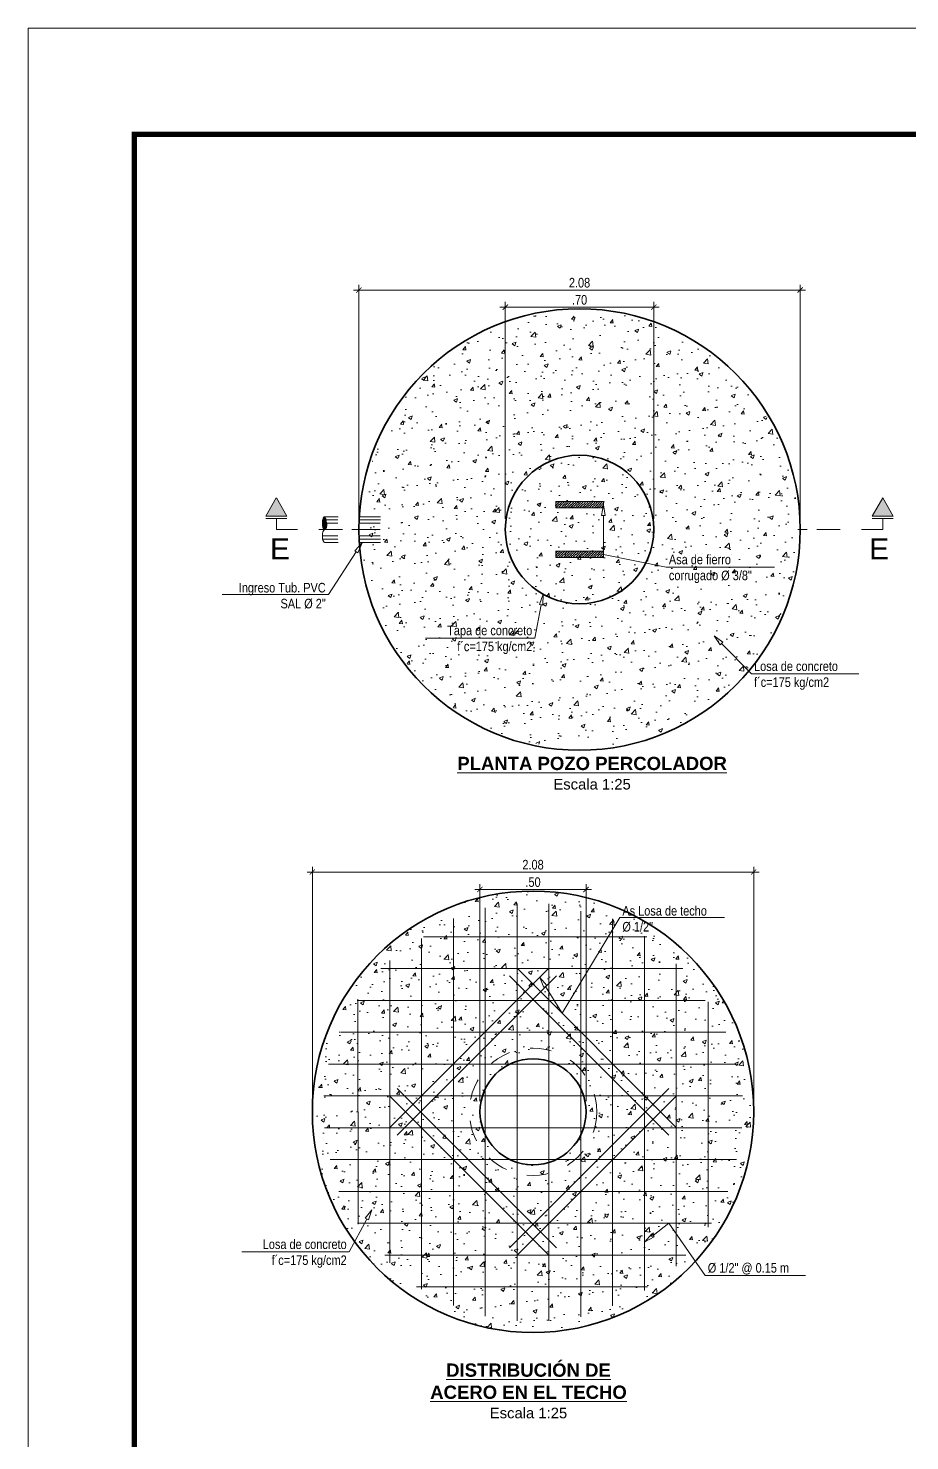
# Model space of a CAD drawing. Header units: metres. Extents: x 0 to 1843, y 1434 to 1492.
# Drawn here: x 1825.14 to 1829.29, y 1468.74 to 1475.4 of the extents above; entities that cross this region are included whole.
import ezdxf
from ezdxf import colors
from ezdxf.entities.mleader import LeaderData, LeaderLine
from ezdxf.enums import TextEntityAlignment as Align
from ezdxf.math import Vec2, Vec3

# ---------------------------------------------------------------- set-up
doc = ezdxf.new("R2010")
doc.units = ezdxf.units.M
doc.header["$LTSCALE"] = 0.005
doc.linetypes.add('ACAD_ISO02W100', pattern=[15, 12, -3])
doc.linetypes.add('ACAD_ISO04W100', pattern=[30.5, 24, -3, 0.5, -3])
for name, color, linetype, lineweight in [('-Acero', 152, 'Continuous', 9), ('-Achurado', 251, 'Continuous', 5), ('-Acotado', 251, 'Continuous', 5), ('-Corte', 7, 'Continuous', 35), ('-Cuadro', 7, 'Continuous', 20), ('-Eje', 1, 'ACAD_ISO04W100', 9), ('-Proyeccion', 85, 'ACAD_ISO02W100', 9), ('-Textos', 7, 'Continuous', 20), ('-Vista', 148, 'Continuous', 9)]:
    doc.layers.add(name, color=color, linetype=linetype, lineweight=lineweight)
doc.styles.add('-Arial', font='arial.ttf')
doc.styles.add('-Arial Narrow', font='ARIALN.TTF')
doc.dimstyles.new('Esc 1_25', dxfattribs={"dimscale": 0.025, "dimtxt": 1.8, "dimasz": 1, "dimexe": 1, "dimexo": 2, "dimgap": 0.45, "dimtad": 2, "dimtih": 1, "dimtoh": 1, "dimzin": 4, "dimdsep": 46, "dimtxsty": '-Arial Narrow', "dimblk": 'ARCHTICK', "dimcen": 1, "dimdle": 1, "dimclrd": 256, "dimclre": 256, "dimclrt": 7, "dimadec": 0, "dimazin": 0, "dimtfac": 1, "dimtix": 1, "dimtmove": 1, "dimatfit": 2, "dimldrblk": 'ARCHTICK', "dimfxl": 1, "dimtolj": 2, "dimlwd": 5, "dimlwe": 0, "dimarcsym": 0})
pattern_1 = [(45, (261.787052, -19.057754), (0.004209495057, 0.015434815208), [0.01984375, -0.00396875, 0, -0.00396875])]

# ---------------------------------------------------------------- blocks, each defined once
blk = doc.blocks.new('Hoja A2 1 en 1000')
at = {"layer": '-Cuadro', "color": 0}
blk.add_lwpolyline([(594, 0), (594, 420.04), (0, 420.04), (0, 0)], close=True, dxfattribs=at)
at = {"layer": '-Cuadro', "color": 0, "const_width": 1}
blk.add_lwpolyline([(20, 20), (574, 20), (574, 400.04), (20, 400.04)], close=True, dxfattribs=at)
blk = doc.blocks.new('Corte Vertical 1_1000')
at = {"layer": '-Eje'}
blk.add_hatch(color=256, dxfattribs=at).paths.add_polyline_path([(13.34, -3.56), (9.86, -1.57), (9.86, -5.55)])
for p, q in [((9.44, -1.57), (9.44, -5.55)), ((9.44, -3.56), (7.34, -3.56))]:
    blk.add_line(p, q, dxfattribs=at)
blk.add_lwpolyline([(13.34, -3.56), (9.86, -5.55), (9.86, -1.57)], close=True, dxfattribs=at)
for points in [[(7.34, -3.56), (7.34, -16.05)], [(7.34, -14.25), (7.34, -16)], [(7.34, -17.81), (7.34, -19.56)]]:
    blk.add_lwpolyline(points, dxfattribs=at)
at = {"layer": '-Eje', "style": '-Arial'}
blk.add_attdef('A', text='', height=4, dxfattribs=at).set_placement((3.71, -4.24), align=Align.MIDDLE)
blk = doc.blocks.new('_ClosedBlank')
at = {"color": 0, "linetype": 'ByBlock', "lineweight": -2}
for p, q in [((-1, 0.17), (0, 0)), ((-1, 0.17), (-1, -0.17)), ((0, 0), (-1, -0.17))]:
    blk.add_line(p, q, dxfattribs=at)
blk = doc.blocks.new('_ArchTick')
at = {"color": 0, "linetype": 'ByBlock', "const_width": 0.15}
blk.add_lwpolyline([(-0.5, -0.5), (0.5, 0.5)], dxfattribs=at)
blk = doc.blocks.new('*D500')
at = {"layer": '-Acotado', "lineweight": 0, "transparency": 16777216}
for p, q in [((1827.3843, 1473.0876), (1827.3843, 1474.1102)), ((1828.0843, 1473.0876), (1828.0843, 1474.1102))]:
    blk.add_line(p, q, dxfattribs=at)
at = {"layer": '-Acotado', "lineweight": 5, "transparency": 16777216}
blk.add_line((1827.3593, 1474.0852), (1828.1093, 1474.0852), dxfattribs=at)
at = {"layer": 'Defpoints', "color": 0, "transparency": 16777216}
for p in [(1828.0843, 1474.0852), (1827.3843, 1473.0376), (1828.0843, 1473.0376)]:
    blk.add_point(p, dxfattribs=at)
at = {"layer": '-Acotado', "lineweight": 5, "transparency": 16777216, "xscale": 0.025, "yscale": 0.025, "zscale": 0.025, "rotation": 180}
blk.add_blockref('_ArchTick', (1827.3843, 1474.0852), dxfattribs=at)
at = {"layer": '-Acotado', "lineweight": 5, "transparency": 16777216, "xscale": 0.025, "yscale": 0.025, "zscale": 0.025}
blk.add_blockref('_ArchTick', (1828.0843, 1474.0852), dxfattribs=at)
at = {"layer": '-Acotado', "color": 7, "transparency": 16777216, "insert": (1827.7343, 1474.1195), "char_height": 0.045, "attachment_point": 5, "style": '-Arial Narrow'}
blk.add_mtext('\\A2;.70', dxfattribs=at)
blk = doc.blocks.new('*D475')
at = {"layer": '-Acotado', "lineweight": 0, "transparency": 16777216}
for p, q in [((1827.2651, 1470.3443), (1827.2651, 1471.3669)), ((1827.7651, 1470.3443), (1827.7651, 1471.3669))]:
    blk.add_line(p, q, dxfattribs=at)
at = {"layer": '-Acotado', "lineweight": 5, "transparency": 16777216}
blk.add_line((1827.2401, 1471.3419), (1827.7901, 1471.3419), dxfattribs=at)
at = {"layer": 'Defpoints', "color": 0, "transparency": 16777216}
for p in [(1827.7651, 1471.3419), (1827.2651, 1470.2943), (1827.7651, 1470.2943)]:
    blk.add_point(p, dxfattribs=at)
at = {"layer": '-Acotado', "lineweight": 5, "transparency": 16777216, "xscale": 0.025, "yscale": 0.025, "zscale": 0.025, "rotation": 180}
blk.add_blockref('_ArchTick', (1827.2651, 1471.3419), dxfattribs=at)
at = {"layer": '-Acotado', "lineweight": 5, "transparency": 16777216, "xscale": 0.025, "yscale": 0.025, "zscale": 0.025}
blk.add_blockref('_ArchTick', (1827.7651, 1471.3419), dxfattribs=at)
at = {"layer": '-Acotado', "color": 7, "transparency": 16777216, "insert": (1827.5151, 1471.3762), "char_height": 0.045, "attachment_point": 5, "style": '-Arial Narrow'}
blk.add_mtext('\\A2;.50', dxfattribs=at)
blk = doc.blocks.new('*D486')
at = {"layer": '-Acotado', "lineweight": 5, "transparency": 16777216}
blk.add_line((1826.6693, 1474.1661), (1828.7993, 1474.1661), dxfattribs=at)
at = {"layer": '-Acotado', "lineweight": 0, "transparency": 16777216}
for p, q in [((1826.6943, 1473.0876), (1826.6943, 1474.1911)), ((1828.7743, 1473.0876), (1828.7743, 1474.1911))]:
    blk.add_line(p, q, dxfattribs=at)
at = {"layer": 'Defpoints', "color": 0, "transparency": 16777216}
for p in [(1828.7743, 1474.1661), (1826.6943, 1473.0376), (1828.7743, 1473.0376)]:
    blk.add_point(p, dxfattribs=at)
at = {"layer": '-Acotado', "lineweight": 5, "transparency": 16777216, "xscale": 0.025, "yscale": 0.025, "zscale": 0.025, "rotation": 180}
blk.add_blockref('_ArchTick', (1826.6943, 1474.1661), dxfattribs=at)
at = {"layer": '-Acotado', "lineweight": 5, "transparency": 16777216, "xscale": 0.025, "yscale": 0.025, "zscale": 0.025}
blk.add_blockref('_ArchTick', (1828.7743, 1474.1661), dxfattribs=at)
at = {"layer": '-Acotado', "color": 7, "transparency": 16777216, "insert": (1827.7343, 1474.2003), "char_height": 0.045, "attachment_point": 5, "style": '-Arial Narrow'}
blk.add_mtext('\\A2;2.08', dxfattribs=at)
blk = doc.blocks.new('*D490')
at = {"layer": '-Acotado', "lineweight": 0, "transparency": 16777216}
for p, q in [((1826.4751, 1470.3443), (1826.4751, 1471.449)), ((1828.5551, 1470.3443), (1828.5551, 1471.449))]:
    blk.add_line(p, q, dxfattribs=at)
at = {"layer": '-Acotado', "lineweight": 5, "transparency": 16777216}
blk.add_line((1826.4501, 1471.424), (1828.5801, 1471.424), dxfattribs=at)
at = {"layer": 'Defpoints', "color": 0, "transparency": 16777216}
for p in [(1828.5551, 1471.424), (1826.4751, 1470.2943), (1828.5551, 1470.2943)]:
    blk.add_point(p, dxfattribs=at)
at = {"layer": '-Acotado', "lineweight": 5, "transparency": 16777216, "xscale": 0.025, "yscale": 0.025, "zscale": 0.025, "rotation": 180}
blk.add_blockref('_ArchTick', (1826.4751, 1471.424), dxfattribs=at)
at = {"layer": '-Acotado', "lineweight": 5, "transparency": 16777216, "xscale": 0.025, "yscale": 0.025, "zscale": 0.025}
blk.add_blockref('_ArchTick', (1828.5551, 1471.424), dxfattribs=at)
at = {"layer": '-Acotado', "color": 7, "transparency": 16777216, "insert": (1827.5151, 1471.4582), "char_height": 0.045, "attachment_point": 5, "style": '-Arial Narrow'}
blk.add_mtext('\\A2;2.08', dxfattribs=at)

msp = doc.modelspace()

# ---------------------------------------------------------------- hatches: boundary and pattern name
at = {"layer": '-Achurado'}
h = msp.add_hatch(dxfattribs=at)
h.set_pattern_fill('AR-CONC', color=256, scale=0.001)
h.set_pattern_definition([(50, (265.65153, -23.74), (0.182184669, -0.015939086), [0.01905, -0.20955]), (355, (265.65153, -23.74), (-0.035243421, 0.191056845), [0.01524, -0.167640584]), (100.451445, (265.6667, -23.74133), (0.146941247, 0.175117752), [0.016190009, -0.178090245]), (46.1842, (265.65153, -23.6892), (0.27107904, -0.042042328), [0.028575, -0.314325]), (96.635558, (265.67412, -23.6927), (0.237404134, 0.247426125), [0.024285023, -0.267135608]), (351.184151, (265.65153, -23.6892), (0.237404134, 0.247426125), [0.022859967, -0.251459732]), (21, (265.67693, -23.7019), (0.151614391, -0.102265198), [0.01905, -0.20955]), (326, (265.67693, -23.7019), (0.061802028, 0.184187966), [0.01524, -0.16764]), (71.451445, (265.68956, -23.71042), (0.213416419, 0.081922769), [0.016190009, -0.178089938]), (37.5, (265.651527, -23.74), (0.0030886033, 0.0845550389), [0, -0.165608, 0, -0.17018, 0, -0.168275]), (7.5, (265.65153, -23.74), (0.0668196625, 0.100180575), [0, -0.097028, 0, -0.161798, 0, -0.064135]), (327.5, (265.594885, -23.74), (0.1355905952, -0.005728744), [0, -0.0635, 0, -0.19812, 0, -0.26289]), (317.5, (265.56948, -23.74), (0.1481291814, 0.025426491), [0, -0.08255, 0, -0.131572, 0, -0.18669])])
edge = h.paths.add_edge_path()
edge.add_arc((1827.73433, 1473.03757), 1.029, 0, 360)
h = msp.add_hatch(dxfattribs=at)
h.set_pattern_fill('AR-CONC', color=256, scale=0.001)
h.set_pattern_definition([(50, (216.49823, 3.3419), (0.182184669, -0.015939086), [0.01905, -0.20955]), (355, (216.49823, 3.3419), (-0.035243421, 0.191056845), [0.01524, -0.167640584]), (100.451445, (216.51341, 3.34057), (0.146941247, 0.175117752), [0.016190009, -0.178090245]), (46.1842, (216.49823, 3.3927), (0.27107904, -0.042042328), [0.028575, -0.314325]), (96.635558, (216.52082, 3.3892), (0.237404134, 0.247426125), [0.024285023, -0.267135608]), (351.184151, (216.49823, 3.3927), (0.237404134, 0.247426125), [0.022859967, -0.251459732]), (21, (216.52363, 3.38), (0.151614391, -0.102265198), [0.01905, -0.20955]), (326, (216.52363, 3.38), (0.061802028, 0.184187966), [0.01524, -0.16764]), (71.451445, (216.53626, 3.37147), (0.213416419, 0.081922769), [0.016190009, -0.178089938]), (37.5, (216.49823, 3.341897), (0.0030886033, 0.0845550389), [0, -0.165608, 0, -0.17018, 0, -0.168275]), (7.5, (216.49823, 3.3419), (0.0668196625, 0.100180575), [0, -0.097028, 0, -0.161798, 0, -0.064135]), (327.5, (216.44159, 3.341897), (0.1355905952, -0.005728744), [0, -0.0635, 0, -0.19812, 0, -0.26289]), (317.5, (216.41619, 3.3419), (0.1481291814, 0.025426491), [0, -0.08255, 0, -0.131572, 0, -0.18669])])
edge = h.paths.add_edge_path()
edge.add_arc((1827.51507, 1470.29426), 1.04, 0, 360)
edge = h.paths.add_edge_path(flags=17)
edge.add_arc((1827.51507, 1470.29426), 0.25, 0, 360)
at = {"layer": '-Acotado'}
h = msp.add_hatch(dxfattribs=at)
h.set_pattern_fill('ANSI36', color=256, scale=0.0025)
h.set_pattern_definition(pattern_1)
h.paths.add_polyline_path([(1827.62183, 1473.16924), (1827.84683, 1473.16924), (1827.84683, 1473.13924), (1827.62183, 1473.13924)])
h = msp.add_hatch(dxfattribs=at)
h.set_pattern_fill('ANSI36', color=256, scale=0.0025)
h.set_pattern_definition(pattern_1)
h.paths.add_polyline_path([(1827.62183, 1472.93572), (1827.84683, 1472.93572), (1827.84683, 1472.90572), (1827.62183, 1472.90572)])
at = {"layer": '-Proyeccion', "ltscale": 0.005}
h = msp.add_hatch(color=256, dxfattribs=at)
h.dxf.hatch_style = 1
edge = h.paths.add_edge_path()
edge.add_ellipse((1826.53297, 1473.06735), major_axis=(0, 0.03048), ratio=0.3520651, start_angle=180, end_angle=360)
edge.add_ellipse((1826.53297, 1473.06735), major_axis=(0, 0.03048), ratio=0.3520651, start_angle=0, end_angle=180)

# ---------------------------------------------------------------- linework, layer by layer
at = {"layer": '-Acero', "ltscale": 3}
for p, q in [((1827.29007, 1471.25461), (1827.29007, 1469.33183)), ((1827.44007, 1471.2763), (1827.44007, 1469.31004)), ((1827.59007, 1471.27457), (1827.59007, 1469.31079)), ((1827.74007, 1471.24002), (1827.74007, 1469.3284)), ((1827.14007, 1471.20494), (1827.14007, 1469.38142)), ((1827.89007, 1471.20406), (1827.89007, 1469.37961)), ((1826.99007, 1471.1115), (1826.99007, 1469.45862)), ((1828.05098, 1471.11926), (1826.999, 1471.11926)), ((1828.04007, 1471.12116), (1828.04007, 1469.45185)), ((1828.22124, 1470.96926), (1826.79822, 1470.96926)), ((1826.83898, 1470.21921), (1827.59012, 1470.97035)), ((1826.84007, 1471.00701), (1826.84007, 1469.58269)), ((1828.19116, 1470.21921), (1827.44003, 1470.97035)), ((1828.19007, 1470.99186), (1828.19007, 1469.56628)), ((1826.87434, 1470.18386), (1827.62547, 1470.93499)), ((1828.1558, 1470.18386), (1827.40467, 1470.93499)), ((1828.32644, 1470.81926), (1826.68681, 1470.81926)), ((1826.69007, 1470.82522), (1826.69138, 1469.76516)), ((1828.34007, 1470.81265), (1828.34007, 1469.75015)), ((1828.42397, 1470.66926), (1826.61159, 1470.66926)), ((1828.47379, 1470.51926), (1826.55147, 1470.51926)), ((1828.50214, 1470.36926), (1826.52985, 1470.36926)), ((1827.59012, 1469.61817), (1826.83898, 1470.3693)), ((1827.62547, 1469.65353), (1826.87434, 1470.40466)), ((1827.40467, 1469.65353), (1828.1558, 1470.40466)), ((1827.44003, 1469.61817), (1828.19116, 1470.3693)), ((1828.49873, 1470.21926), (1826.53172, 1470.21926)), ((1828.47372, 1470.06926), (1826.55887, 1470.06926)), ((1828.43298, 1469.91926), (1826.59926, 1469.91926)), ((1828.3559, 1469.76926), (1826.68746, 1469.76926)), ((1828.23485, 1469.61926), (1826.81615, 1469.61926)), ((1828.05448, 1469.46926), (1826.97332, 1469.46926))]:
    msp.add_line(p, q, dxfattribs=at)
at = {"layer": '-Corte'}
for centre, radius in [((1827.73433, 1473.03757), 1.04), ((1827.73433, 1473.03757), 0.35), ((1827.51507, 1470.29426), 1.04), ((1827.51507, 1470.29426), 0.25)]:
    msp.add_circle(centre, radius, dxfattribs=at)
at = {"layer": '-Proyeccion', "ltscale": 0.005}
for p, q in [((1826.79673, 1473.09783), (1826.53297, 1473.09783)), ((1826.79433, 1473.03757), (1826.53525, 1473.03757)), ((1826.79567, 1473.08257), (1826.54227, 1473.08257)), ((1826.79493, 1473.06757), (1826.5437, 1473.06757)), ((1826.79493, 1473.00757), (1826.52224, 1473.00757)), ((1826.79567, 1472.99257), (1826.5236, 1472.99257)), ((1826.79673, 1472.97731), (1826.53297, 1472.97731))]:
    msp.add_line(p, q, dxfattribs=at)
msp.add_circle((1827.51507, 1470.29426), 0.3, dxfattribs=at)
at = {"layer": '-Proyeccion', "ltscale": 0.005, "extrusion": (0, 0, -1)}
msp.add_ellipse((1826.53297, 1473.06735), major_axis=(0, 0.03048), ratio=0.3520651, dxfattribs=at)
at = {"layer": '-Proyeccion', "ltscale": 0.005}
msp.add_ellipse((1826.53297, 1473.00709), major_axis=(0, -0.02978), ratio=0.3602945, start_param=3.1415927, end_param=6.2831853, dxfattribs=at)
at = {"layer": '-Vista'}
for points in [[(1827.62183, 1473.16924), (1827.84683, 1473.16924), (1827.84683, 1473.13924), (1827.62183, 1473.13924)], [(1827.62183, 1472.93572), (1827.84683, 1472.93572), (1827.84683, 1472.90572), (1827.62183, 1472.90572)]]:
    msp.add_lwpolyline(points, close=True, dxfattribs=at)
msp.add_circle((1827.73433, 1473.03757), 1.04, dxfattribs=at)

# ---------------------------------------------------------------- block references
at = {"layer": '-Eje'}
ref = msp.add_blockref('Corte Vertical 1_1000', (1826.21633, 1472.85407), dxfattribs=dict(at, xscale=0.025, yscale=0.025, zscale=0.025, rotation=90.00000000000001))
ref.add_attrib('A', 'E', dxfattribs={"height": 0.1, "style": '-Arial'}).set_placement((1826.32227, 1472.9469), align=Align.MIDDLE)
ref = msp.add_blockref('Corte Vertical 1_1000', (1829.25233, 1472.85407), dxfattribs=dict(at, xscale=-0.025, yscale=0.025, zscale=0.025, rotation=270))
ref.add_attrib('A', 'E', dxfattribs={"height": 0.1, "style": '-Arial'}).set_placement((1829.1464, 1472.9469), align=Align.MIDDLE)
at = {"xscale": 0.025, "yscale": 0.025, "zscale": 0.025}
msp.add_blockref('Hoja A2 1 en 1000', (1825.13597, 1464.89837), dxfattribs=at)

# ---------------------------------------------------------------- texts
at = {"layer": '-Textos', "char_height": 0.09375, "attachment_point": 5, "style": '-Arial Narrow'}
for s, insert in [('{\\fArial|b1|i0|c0|p34;\\H0.66667x;\\LPLANTA POZO PERCOLADOR\\P\\fArial|b0|i0|c0|p34;\\H0.8x;\\lEscala 1:25}', (1827.79344, 1471.88944)), ('{\\fArial|b1|i0|c0|p34;\\H0.66667x;\\LDISTRIBUCIÓN DE\\PACERO EN EL TECHO\\P\\fArial|b0|i0|c0|p34;\\H0.8x;\\lEscala 1:25}', (1827.4937, 1468.97894))]:
    msp.add_mtext(s, dxfattribs=dict(at, insert=insert))

# ---------------------------------------------------------------- dimensions: what is measured, and where the dimension line sits
at = {"layer": '-Acotado'}
for base, p1, p2, picture, middle in [((1828.77433, 1474.16608), (1826.69433, 1473.03757), (1828.77433, 1473.03757), '*D486', (1827.73433, 1474.20031)), ((1828.08433, 1474.08525), (1827.38433, 1473.03757), (1828.08433, 1473.03757), '*D500', (1827.73433, 1474.11948)), ((1828.55507, 1471.42401), (1826.47507, 1470.29426), (1828.55507, 1470.29426), '*D490', (1827.51507, 1471.45823)), ((1827.76507, 1471.34194), (1827.26507, 1470.29426), (1827.76507, 1470.29426), '*D475', (1827.51507, 1471.37616))]:
    dim = msp.add_linear_dim(base=base, p1=p1, p2=p2, dimstyle='Esc 1_25', override={"dimtmove": 0}, dxfattribs=at)
    dim.commit()
    dim.dimension.update_dxf_attribs({"geometry": picture, "text_midpoint": middle})

# ---------------------------------------------------------------- leaders
ml = msp.add_multileader_mtext('Standard', dxfattribs=at)
ml.set_content('Asa de fierro \\Pcorrugado %%C 3/8"', color=7, style='-Arial Narrow')
ml.set_leader_properties(color=7, linetype='ByLayer', lineweight=0)
ml.set_arrow_properties(name='CLOSEDBLANK')
ml.build(insert=Vec2(0, 0))
ml.multileader.update_dxf_attribs({"has_dogleg": 0, "text_left_attachment_type": 6, "text_right_attachment_type": 6, "dogleg_length": 0, "arrow_head_size": 0.05, "scale": 0.025})
ctx = ml.context
ctx.base_point, ctx.scale, ctx.char_height, ctx.arrow_head_size, ctx.landing_gap_size, ctx.plane_origin = Vec3(1828.14297, 1472.86076), 0.025, 0.045, 0.05, 0.0125, Vec3(1828.20335, 1473.50713)
ctx.left_attachment, ctx.right_attachment = 6, 6
notes = []
notes.append((ctx, [(0, (1, 1, 0), (1828.14297, 1472.86076), (1, 0), 0, [(1, [(1827.84683, 1473.15424), (1827.84683, 1472.92072)], 0, [])])]))
ctx.mtext.insert, ctx.mtext.flow_direction = Vec3(1828.15547, 1472.91899), 5
ml = msp.add_multileader_mtext('Standard', dxfattribs=at)
ml.set_content('Ingreso Tub. PVC\\PSAL %%C 2"', color=7, style='-Arial Narrow')
ml.set_leader_properties(color=7, linetype='ByLayer', lineweight=0)
ml.set_arrow_properties(name='CLOSEDBLANK')
ml.build(insert=Vec2(0, 0))
ml.multileader.update_dxf_attribs({"has_dogleg": 0, "text_left_attachment_type": 6, "text_right_attachment_type": 6, "dogleg_length": 0, "arrow_head_size": 0.05, "scale": 0.025})
ctx = ml.context
ctx.base_point, ctx.scale, ctx.char_height, ctx.arrow_head_size, ctx.landing_gap_size, ctx.plane_origin = Vec3(1826.12277, 1472.73219), 0.025, 0.045, 0.05, 0.0125, Vec3(1826.75688, 1472.97466)
ctx.left_attachment, ctx.right_attachment, ctx.text_align_type = 6, 6, 2
notes.append((ctx, [(0, (1, 1, 0), (1826.5505, 1472.73219), (-1, 0), 0, [(0, [(1826.70928, 1472.97466)], 0, [])])]))
ctx.mtext.insert, ctx.mtext.alignment, ctx.mtext.flow_direction = Vec3(1826.538, 1472.78619), 3, 5
ml = msp.add_multileader_mtext('Standard', dxfattribs=at)
ml.set_content('Tapa de concreto\\Pf´c=175 kg/cm2', color=7, style='-Arial Narrow')
ml.set_leader_properties(color=7, linetype='ByLayer', lineweight=0)
ml.set_arrow_properties(name='CLOSEDBLANK')
ml.build(insert=Vec2(0, 0))
ml.multileader.update_dxf_attribs({"has_dogleg": 0, "text_left_attachment_type": 6, "text_right_attachment_type": 6, "dogleg_length": 0, "arrow_head_size": 0.05, "scale": 0.025})
ctx = ml.context
ctx.base_point, ctx.scale, ctx.char_height, ctx.arrow_head_size, ctx.landing_gap_size, ctx.plane_origin = Vec3(1827.10116, 1472.52639), 0.025, 0.045, 0.05, 0.0125, Vec3(1827.56231, 1472.73276)
ctx.left_attachment, ctx.right_attachment, ctx.text_align_type = 6, 6, 2
notes.append((ctx, [(0, (1, 1, 0), (1827.52413, 1472.52639), (-1, 0), 0, [(0, [(1827.56231, 1472.73276)], 0, [])])]))
ctx.mtext.insert, ctx.mtext.alignment, ctx.mtext.flow_direction = Vec3(1827.51163, 1472.58462), 3, 5
ml = msp.add_multileader_mtext('Standard', dxfattribs=at)
ml.set_content('Losa de concreto\\Pf´c=175 kg/cm2', color=7, style='-Arial Narrow')
ml.set_leader_properties(color=7, linetype='ByLayer', lineweight=0)
ml.set_arrow_properties(name='CLOSEDBLANK')
ml.build(insert=Vec2(0, 0))
ml.multileader.update_dxf_attribs({"has_dogleg": 0, "text_left_attachment_type": 6, "text_right_attachment_type": 6, "dogleg_length": 0, "arrow_head_size": 0.05, "scale": 0.025})
ctx = ml.context
ctx.base_point, ctx.scale, ctx.char_height, ctx.arrow_head_size, ctx.landing_gap_size, ctx.plane_origin = Vec3(1828.54425, 1472.35787), 0.025, 0.045, 0.05, 0.0125, Vec3(1829.09444, 1472.53632)
ctx.left_attachment, ctx.right_attachment = 6, 6
notes.append((ctx, [(1, (1, 1, 0), (1828.54425, 1472.35787), (1, 0), 0, [(0, [(1828.36846, 1472.53632)], 0, [])])]))
ctx.mtext.insert, ctx.mtext.flow_direction = Vec3(1828.55675, 1472.4161), 5
ml = msp.add_multileader_mtext('Standard', dxfattribs=at)
ml.set_content('As Losa de techo\\P%%C 1/2"', color=7, style='-Arial Narrow')
ml.set_leader_properties(color=7, linetype='ByLayer', lineweight=0)
ml.set_arrow_properties(name='CLOSEDBLANK')
ml.build(insert=Vec2(0, 0))
ml.multileader.update_dxf_attribs({"has_dogleg": 0, "text_left_attachment_type": 6, "text_right_attachment_type": 6, "dogleg_length": 0, "arrow_head_size": 0.05, "scale": 0.025})
ctx = ml.context
ctx.base_point, ctx.scale, ctx.char_height, ctx.arrow_head_size, ctx.landing_gap_size, ctx.plane_origin = Vec3(1827.92365, 1471.20972), 0.025, 0.045, 0.05, 0.0125, Vec3(1827.61864, 1470.51405)
ctx.left_attachment, ctx.right_attachment = 6, 6
notes.append((ctx, [(0, (1, 1, 0), (1827.92365, 1471.20972), (1, 0), 0, [(1, [(1827.54672, 1470.92695), (1827.6517, 1470.75867)], 0, [])])]))
ctx.mtext.insert, ctx.mtext.flow_direction = Vec3(1827.93615, 1471.26372), 5
ml = msp.add_multileader_mtext('Standard', dxfattribs=at)
ml.set_content('Losa de concreto\\Pf´c=175 kg/cm2', color=7, style='-Arial Narrow')
ml.set_leader_properties(color=7, linetype='ByLayer', lineweight=0)
ml.set_arrow_properties(name='CLOSEDBLANK')
ml.build(insert=Vec2(0, 0))
ml.multileader.update_dxf_attribs({"has_dogleg": 0, "text_left_attachment_type": 6, "text_right_attachment_type": 6, "dogleg_length": 0, "arrow_head_size": 0.05, "scale": 0.025})
ctx = ml.context
ctx.base_point, ctx.scale, ctx.char_height, ctx.arrow_head_size, ctx.landing_gap_size, ctx.plane_origin = Vec3(1826.2344, 1469.63452), 0.025, 0.045, 0.05, 0.0125, Vec3(1825.88258, 1470.08377)
ctx.left_attachment, ctx.right_attachment, ctx.text_align_type = 6, 6, 2
notes.append((ctx, [(1, (1, 1, 0), (1826.64927, 1469.63452), (-1, 0), 0, [(0, [(1826.75563, 1469.83293)], 0, [])])]))
ctx.mtext.insert, ctx.mtext.alignment, ctx.mtext.flow_direction = Vec3(1826.63677, 1469.69275), 3, 5
ml = msp.add_multileader_mtext('Standard', dxfattribs=at)
ml.set_content('%%C 1/2" @ 0.15 m', color=7, style='-Arial Narrow')
ml.set_leader_properties(color=7, linetype='ByLayer', lineweight=0)
ml.set_arrow_properties(name='CLOSEDBLANK')
ml.build(insert=Vec2(0, 0))
ml.multileader.update_dxf_attribs({"has_dogleg": 0, "text_left_attachment_type": 6, "text_right_attachment_type": 6, "dogleg_length": 0, "arrow_head_size": 0.05, "scale": 0.025})
ctx = ml.context
ctx.base_point, ctx.scale, ctx.char_height, ctx.arrow_head_size, ctx.landing_gap_size, ctx.plane_origin = Vec3(1828.32614, 1469.52329), 0.025, 0.045, 0.05, 0.0125, Vec3(1828.11076, 1469.72621)
ctx.left_attachment, ctx.right_attachment = 6, 6
notes.append((ctx, [(0, (1, 1, 0), (1828.32614, 1469.52329), (1, 0), 0, [(1, [(1828.04143, 1469.68145), (1828.15439, 1469.76926)], 0, [])])]))
ctx.mtext.insert, ctx.mtext.flow_direction = Vec3(1828.33864, 1469.58152), 5
for ctx, leaders in notes:
    for number, flags, end, landing, length, lines in leaders:
        leader = LeaderData()
        leader.index, (leader.has_last_leader_line, leader.has_dogleg_vector, leader.attachment_direction) = number, flags
        leader.last_leader_point, leader.dogleg_vector, leader.dogleg_length = Vec3(end), Vec3(landing), length
        for number, points, colour, breaks in lines:
            line = LeaderLine()
            line.index, line.vertices, line.color, line.breaks = number, Vec3.list(points), colors.encode_raw_color(colour), breaks
            leader.lines.append(line)
        ctx.leaders.append(leader)

doc.saveas('drawing.dxf')
